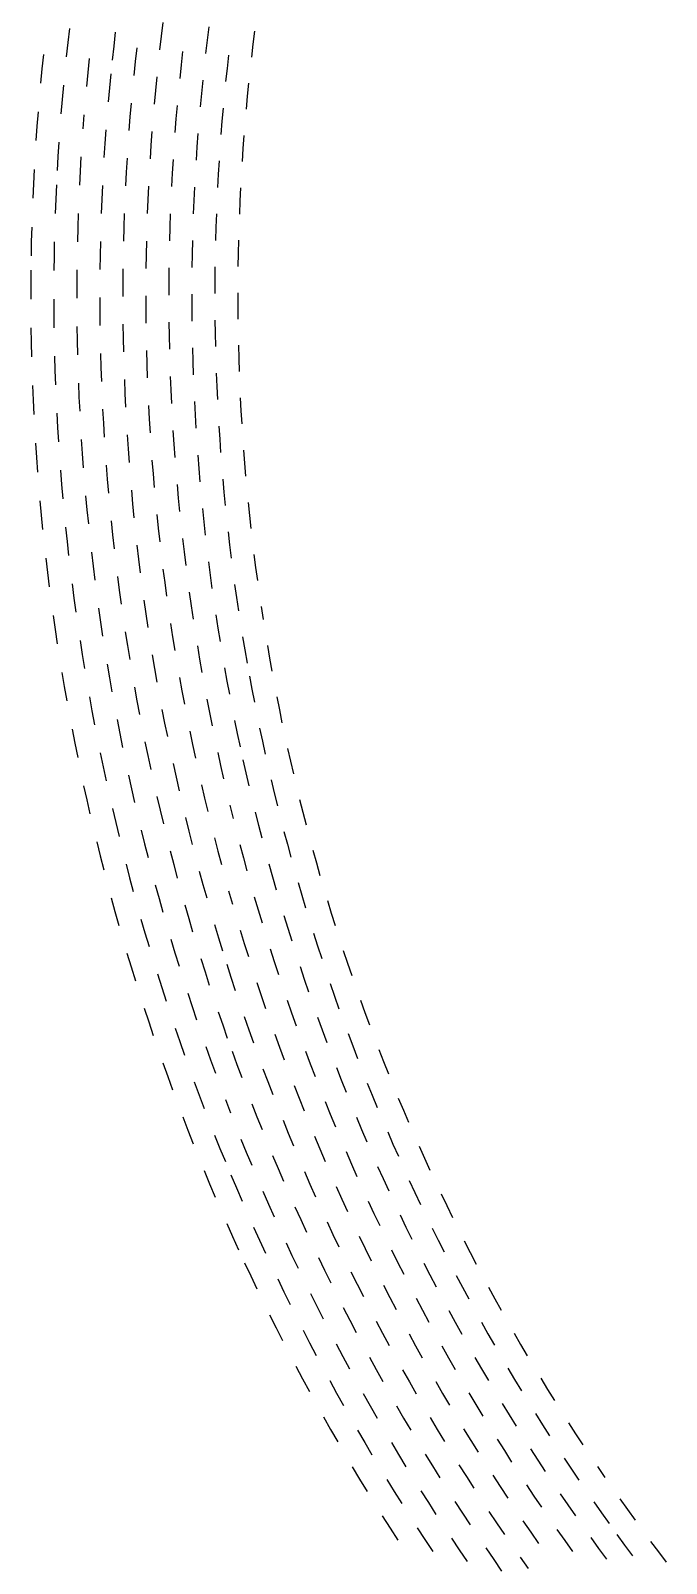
# Model space of a CAD drawing. Header units: metres. Extents: x -298 to 300, y -298 to 299.
# Drawn here: x -298.5 to -215.9, y -164.4 to 34.9 of the extents above; entities that cross this region are included whole.
import ezdxf

# ---------------------------------------------------------------- set-up
doc = ezdxf.new("R2010")
doc.units = ezdxf.units.M

msp = doc.modelspace()

# ---------------------------------------------------------------- linework, layer by layer
for p, q in [((-281.3107, 35.979084, -692.8203), (-281.52817, 34.21053, -692.8203)), ((-293.4574, 35.208668, -692.8203), (-293.66977, 33.36385, -692.8203)), ((-287.49234, 34.713978, -692.8203), (-287.70172, 32.906635, -692.8203)), ((-281.52817, 34.21053, -692.8203), (-281.7345, 32.440662, -692.8203)), ((-275.3508, 35.429157, -692.8203), (-275.5649, 33.69808, -692.8203)), ((-269.39188, 34.870228, -692.8203), (-269.6026, 33.176594, -692.8203)), ((-293.66977, 33.36385, -692.8203), (-293.87057, 31.517752, -692.8203)), ((-287.70172, 32.906635, -692.8203), (-287.89975, 31.098043, -692.8203)), ((-284.718, 32.674793, -692.8203), (-284.91464, 30.88494, -692.8203)), ((-278.75122, 32.204304, -692.8203), (-278.945, 30.451956, -692.8203)), ((-275.5649, 33.69808, -692.8203), (-275.76813, 31.965689, -692.8203)), ((-269.6026, 33.176594, -692.8203), (-269.80267, 31.48168, -692.8203)), ((-297.03543, 29.96987, -692.8203), (-297.21484, 28.10256, -692.8203)), ((-296.8443, 31.835989, -692.8203), (-297.03543, 29.96987, -692.8203)), ((-290.88504, 31.309164, -692.8203), (-291.07297, 29.480612, -692.8203)), ((-284.91464, 30.88494, -692.8203), (-285.1, 29.093924, -692.8203)), ((-278.945, 30.451956, -692.8203), (-279.12778, 28.698446, -692.8203)), ((-272.9762, 30.00994, -692.8203), (-273.1563, 28.293936, -692.8203)), ((-272.7853, 31.724813, -692.8203), (-272.9762, 30.00994, -692.8203)), ((-291.07297, 29.480612, -692.8203), (-291.2494, 27.65096, -692.8203)), ((-288.0864, 29.28826, -692.8203), (-288.2617, 27.477346, -692.8203)), ((-282.1138, 28.897299, -692.8203), (-282.28674, 27.123922, -692.8203)), ((-276.14197, 28.497335, -692.8203), (-276.31253, 26.761465, -692.8203)), ((-270.1709, 28.088308, -692.8203), (-270.339, 26.389975, -692.8203)), ((-294.40326, 25.972525, -692.8203), (-294.5576, 24.12203, -692.8203)), ((-294.2373, 27.822012, -692.8203), (-294.40326, 25.972525, -692.8203)), ((-288.2617, 27.477346, -692.8203), (-288.4256, 25.665396, -692.8203)), ((-282.28674, 27.123922, -692.8203), (-282.44855, 25.349539, -692.8203)), ((-276.31253, 26.761465, -692.8203), (-276.47217, 25.024618, -692.8203)), ((-270.339, 26.389975, -692.8203), (-270.4964, 24.690634, -692.8203)), ((-297.53842, 24.364859, -692.8203), (-297.6826, 22.494589, -692.8203)), ((-291.56775, 23.988516, -692.8203), (-291.7097, 22.155905, -692.8203)), ((-285.43698, 25.508596, -692.8203), (-285.5886, 23.714437, -692.8203)), ((-279.46027, 25.188192, -692.8203), (-279.60995, 23.4316, -692.8203)), ((-273.4842, 24.858755, -692.8203), (-273.63193, 23.1397, -692.8203)), ((-297.6826, 22.494589, -692.8203), (-297.815, 20.623465, -692.8203)), ((-288.7192, 22.038656, -692.8203), (-288.84894, 20.22399, -692.8203)), ((-285.5886, 23.714437, -692.8203), (-285.7289, 21.919394, -692.8203)), ((-279.60995, 23.4316, -692.8203), (-279.74863, 21.674124, -692.8203)), ((-273.63193, 23.1397, -692.8203), (-273.76886, 21.41979, -692.8203)), ((-294.83133, 20.418386, -692.8203), (-294.95074, 18.56539, -692.8203)), ((-288.84894, 20.22399, -692.8203), (-288.96725, 18.40856, -692.8203)), ((-282.867, 20.020803, -692.8203), (-282.98416, 18.242971, -692.8203)), ((-282.73868, 21.797903, -692.8203), (-282.867, 20.020803, -692.8203)), ((-276.75867, 21.548086, -692.8203), (-276.88556, 19.808584, -692.8203)), ((-270.77924, 21.289236, -692.8203), (-270.90457, 19.587301, -692.8203)), ((-294.95074, 18.56539, -692.8203), (-295.0585, 16.71169, -692.8203)), ((-291.95895, 18.488241, -692.8203), (-292.06628, 16.653341, -692.8203)), ((-285.97568, 18.326895, -692.8203), (-286.08212, 16.529593, -692.8203)), ((-279.99277, 18.15679, -692.8203), (-280.09827, 16.397055, -692.8203)), ((-276.88556, 19.808584, -692.8203), (-277.0015, 18.06832, -692.8203)), ((-274.0103, 17.97759, -692.8203), (-274.1148, 16.255453, -692.8203)), ((-270.90457, 19.587301, -692.8203), (-271.01926, 17.884604, -692.8203)), ((-298.04456, 16.878958, -692.8203), (-298.1417, 15.005728, -692.8203)), ((-292.06628, 16.653341, -692.8203), (-292.1621, 14.817801, -692.8203)), ((-286.08212, 16.529593, -692.8203), (-286.17728, 14.731649, -692.8203)), ((-280.09827, 16.397055, -692.8203), (-280.19272, 14.636709, -692.8203)), ((-274.1148, 16.255453, -692.8203), (-274.20847, 14.532736, -692.8203)), ((-298.1417, 15.005728, -692.8203), (-298.22702, 13.131948, -692.8203)), ((-295.15466, 14.857351, -692.8203), (-295.2391, 13.002462, -692.8203)), ((-289.16965, 14.775717, -692.8203), (-289.25372, 12.958456, -692.8203)), ((-283.18497, 14.685324, -692.8203), (-283.2686, 12.905661, -692.8203)), ((-277.20056, 14.585867, -692.8203), (-277.28366, 12.843771, -692.8203)), ((-271.2165, 14.477316, -692.8203), (-271.299, 12.772848, -692.8203)), ((-295.2391, 13.002462, -692.8203), (-295.31192, 11.147116, -692.8203)), ((-289.25372, 12.958456, -692.8203), (-289.3264, 11.140707, -692.8203)), ((-283.2686, 12.905661, -692.8203), (-283.34103, 11.125509, -692.8203)), ((-277.28366, 12.843771, -692.8203), (-277.35587, 11.101248, -692.8203)), ((-271.299, 12.772848, -692.8203), (-271.37088, 11.067923, -692.8203)), ((-292.31912, 11.145193, -692.8203), (-292.38034, 9.308248, -692.8203)), ((-286.33368, 11.134237, -692.8203), (-286.39493, 9.33489, -692.8203)), ((-280.3484, 11.114492, -692.8203), (-280.40964, 9.352774, -692.8203)), ((-274.36334, 11.085714, -692.8203), (-274.42453, 9.361563, -692.8203)), ((-298.3624, 9.383017, -692.8203), (-298.4124, 7.507986, -692.8203)), ((-292.38034, 9.308248, -692.8203), (-292.43, 7.470968, -692.8203)), ((-286.39493, 9.33489, -692.8203), (-286.4449, 7.535208, -692.8203)), ((-280.40964, 9.352774, -692.8203), (-280.45984, 7.590689, -692.8203)), ((-274.42453, 9.361563, -692.8203), (-274.47485, 7.637075, -692.8203)), ((-298.4124, 7.507986, -692.8203), (-298.45065, 5.632742, -692.8203)), ((-295.42258, 7.435293, -692.8203), (-295.46042, 5.57897, -692.8203)), ((-289.43744, 7.50408, -692.8203), (-289.4758, 5.685354, -692.8203)), ((-283.45233, 7.564077, -692.8203), (-283.4912, 5.782949, -692.8203)), ((-277.46735, 7.615011, -692.8203), (-277.50665, 5.871481, -692.8203)), ((-271.48242, 7.656881, -692.8203), (-271.52213, 5.950949, -692.8203)), ((-295.46042, 5.57897, -692.8203), (-295.48657, 3.722433, -692.8203)), ((-289.4758, 5.685354, -692.8203), (-289.50278, 3.866415, -692.8203)), ((-283.4912, 5.782949, -692.8203), (-283.51892, 4.001608, -692.8203)), ((-280.52695, 4.065817, -692.8203), (-280.5439, 2.303152, -692.8203)), ((-277.50665, 5.871481, -692.8203), (-277.535, 4.127737, -692.8203)), ((-274.54306, 4.187399, -692.8203), (-274.56088, 2.462362, -692.8203)), ((-271.52213, 5.950949, -692.8203), (-271.5511, 4.244802, -692.8203)), ((-298.47708, 3.757284, -692.8203), (-298.49176, 1.881735, -692.8203)), ((-292.49466, 3.795706, -692.8203), (-292.50967, 1.957876, -692.8203)), ((-286.52686, 2.134908, -692.8203), (-286.53156, 0.334615, -692.8203)), ((-286.51083, 3.93514, -692.8203), (-286.52686, 2.134908, -692.8203)), ((-280.5439, 2.303152, -692.8203), (-280.5498, 0.540457, -692.8203)), ((-274.56088, 2.462362, -692.8203), (-274.56787, 0.737234, -692.8203)), ((-298.49176, 1.881735, -692.8203), (-298.49463, 0.006124, -692.8203)), ((-295.5039, 0.009146, -692.8203), (-295.4951, -1.847483, -692.8203)), ((-292.50967, 1.957876, -692.8203), (-292.51315, 0.119985, -692.8203)), ((-289.52237, 0.228292, -692.8203), (-289.51505, -1.590739, -692.8203)), ((-283.54068, 0.43868, -692.8203), (-283.5348, -1.342814, -692.8203)), ((-277.55887, 0.639974, -692.8203), (-277.55435, -1.103922, -692.8203)), ((-271.57687, 0.832205, -692.8203), (-271.5737, -0.874094, -692.8203)), ((-295.4951, -1.847483, -692.8203), (-295.47458, -3.703989, -692.8203)), ((-289.51505, -1.590739, -692.8203), (-289.49628, -3.409708, -692.8203)), ((-283.5348, -1.342814, -692.8203), (-283.5177, -3.124186, -692.8203)), ((-277.55435, -1.103922, -692.8203), (-277.53888, -2.847727, -692.8203)), ((-271.5737, -0.874094, -692.8203), (-271.55978, -2.580363, -692.8203)), ((-298.46503, -3.744883, -692.8203), (-298.43256, -5.620127, -692.8203)), ((-292.48547, -3.555582, -692.8203), (-292.4543, -5.393137, -692.8203)), ((-286.50705, -3.265818, -692.8203), (-286.47778, -5.065805, -692.8203)), ((-280.52832, -2.984843, -692.8203), (-280.50098, -4.747263, -692.8203)), ((-274.54938, -2.7129, -692.8203), (-274.52386, -4.437815, -692.8203)), ((-298.43256, -5.620127, -692.8203), (-298.3883, -7.495127, -692.8203)), ((-292.4543, -5.393137, -692.8203), (-292.4116, -7.230448, -692.8203)), ((-286.47778, -5.065805, -692.8203), (-286.43726, -6.86558, -692.8203)), ((-280.50098, -4.747263, -692.8203), (-280.46255, -6.5095, -692.8203)), ((-274.52386, -4.437815, -692.8203), (-274.4875, -6.162485, -692.8203)), ((-295.39862, -7.416391, -692.8203), (-295.34314, -9.272135, -692.8203)), ((-289.42447, -7.047007, -692.8203), (-289.37143, -8.865244, -692.8203)), ((-283.44995, -6.686411, -692.8203), (-283.39932, -8.467112, -692.8203)), ((-277.47507, -6.334848, -692.8203), (-277.42676, -8.078012, -692.8203)), ((-271.49982, -5.99238, -692.8203), (-271.45377, -7.698008, -692.8203)), ((-271.45377, -7.698008, -692.8203), (-271.39697, -9.403299, -692.8203)), ((-295.34314, -9.272135, -692.8203), (-295.276, -11.127481, -692.8203)), ((-289.37143, -8.865244, -692.8203), (-289.30698, -10.683054, -692.8203)), ((-283.39932, -8.467112, -692.8203), (-283.33746, -10.247416, -692.8203)), ((-277.42676, -8.078012, -692.8203), (-277.36746, -9.82081, -692.8203)), ((-274.3823, -9.61091, -692.8203), (-274.31345, -11.334543, -692.8203)), ((-298.26447, -11.244059, -692.8203), (-298.18484, -13.117838, -692.8203)), ((-292.29156, -10.904001, -692.8203), (-292.21423, -12.740122, -692.8203)), ((-286.32227, -10.464121, -692.8203), (-286.24783, -12.262735, -692.8203)), ((-280.35254, -10.032999, -692.8203), (-280.2809, -11.794107, -692.8203)), ((-280.2809, -11.794107, -692.8203), (-280.19824, -13.554728, -692.8203)), ((-274.31345, -11.334543, -692.8203), (-274.23376, -13.057688, -692.8203)), ((-298.18484, -13.117838, -692.8203), (-298.0935, -14.991068, -692.8203)), ((-292.21423, -12.740122, -692.8203), (-292.12537, -14.575693, -692.8203)), ((-286.24783, -12.262735, -692.8203), (-286.16208, -14.060831, -692.8203)), ((-283.18024, -13.80665, -692.8203), (-283.08487, -15.585428, -692.8203)), ((-277.21606, -13.305094, -692.8203), (-277.12396, -15.046396, -692.8203)), ((-271.2513, -12.812571, -692.8203), (-271.16238, -14.516428, -692.8203)), ((-295.10678, -14.836649, -692.8203), (-295.00467, -16.690348, -692.8203)), ((-289.1438, -14.31727, -692.8203), (-289.0451, -16.133493, -692.8203)), ((-283.08487, -15.585428, -692.8203), (-282.9783, -17.363565, -692.8203)), ((-277.12396, -15.046396, -692.8203), (-277.0209, -16.787088, -692.8203)), ((-271.16238, -14.516428, -692.8203), (-271.0628, -16.219675, -692.8203)), ((-295.00467, -16.690348, -692.8203), (-294.89096, -18.543314, -692.8203)), ((-289.0451, -16.133493, -692.8203), (-288.93497, -17.949076, -692.8203)), ((-285.95673, -17.655191, -692.8203), (-285.83713, -19.451303, -692.8203)), ((-279.9997, -17.074198, -692.8203), (-279.88385, -18.832895, -692.8203)), ((-274.04193, -16.502268, -692.8203), (-273.9298, -18.22352, -692.8203)), ((-297.8755, -18.735544, -692.8203), (-297.74884, -20.606638, -692.8203)), ((-291.91306, -18.244944, -692.8203), (-291.78964, -20.07844, -692.8203)), ((-285.83713, -19.451303, -692.8203), (-285.7062, -21.246592, -692.8203)), ((-279.88385, -18.832895, -692.8203), (-279.75696, -20.59083, -692.8203)), ((-273.9298, -18.22352, -692.8203), (-273.80685, -19.94404, -692.8203)), ((-270.8315, -19.624063, -692.8203), (-270.69983, -21.325083, -692.8203)), ((-297.74884, -20.606638, -692.8203), (-297.61044, -22.476908, -692.8203)), ((-291.78964, -20.07844, -692.8203), (-291.65466, -21.911142, -692.8203)), ((-288.68054, -21.57789, -692.8203), (-288.53622, -23.391, -692.8203)), ((-282.7317, -20.917582, -692.8203), (-282.59164, -22.693338, -692.8203)), ((-276.782, -20.266306, -692.8203), (-276.64618, -22.004679, -692.8203)), ((-270.69983, -21.325083, -692.8203), (-270.55746, -23.025217, -692.8203)), ((-294.62857, -22.246927, -692.8203), (-294.47995, -24.097391, -692.8203)), ((-288.53622, -23.391, -692.8203), (-288.38052, -25.203135, -692.8203)), ((-282.59164, -22.693338, -692.8203), (-282.44046, -24.46815, -692.8203)), ((-276.64618, -22.004679, -692.8203), (-276.49942, -23.742167, -692.8203)), ((-273.52853, -23.382547, -692.8203), (-273.3732, -25.100412, -692.8203)), ((-294.47995, -24.097391, -692.8203), (-294.31967, -25.946848, -692.8203)), ((-291.35025, -25.57374, -692.8203), (-291.1808, -27.403482, -692.8203)), ((-285.4106, -24.834513, -692.8203), (-285.2459, -26.626963, -692.8203)), ((-279.47006, -24.104013, -692.8203), (-279.31006, -25.85917, -692.8203)), ((-279.31006, -25.85917, -692.8203), (-279.13904, -27.61329, -692.8203)), ((-273.3732, -25.100412, -692.8203), (-273.20706, -26.81721, -692.8203)), ((-297.29843, -26.214579, -692.8203), (-297.1248, -28.081827, -692.8203)), ((-291.1808, -27.403482, -692.8203), (-290.99982, -29.232126, -692.8203)), ((-285.2459, -26.626963, -692.8203), (-285.06995, -28.418344, -692.8203)), ((-276.1732, -27.21412, -692.8203), (-275.9937, -28.948465, -692.8203)), ((-270.2407, -26.422556, -692.8203), (-270.0663, -28.119638, -692.8203)), ((-297.1248, -28.081827, -692.8203), (-296.93945, -29.947947, -692.8203)), ((-293.96432, -29.642557, -692.8203), (-293.76926, -31.488626, -692.8203)), ((-288.035, -28.824259, -692.8203), (-287.84518, -30.633097, -692.8203)), ((-282.10464, -28.014688, -692.8203), (-281.92, -29.786264, -692.8203)), ((-281.92, -29.786264, -692.8203), (-281.72427, -31.55665, -692.8203)), ((-275.9937, -28.948465, -692.8203), (-275.80338, -30.68162, -692.8203)), ((-270.0663, -28.119638, -692.8203), (-269.8813, -29.815592, -692.8203)), ((-293.76926, -31.488626, -692.8203), (-293.5626, -33.333416, -692.8203)), ((-287.84518, -30.633097, -692.8203), (-287.644, -32.440685, -692.8203)), ((-278.76395, -31.118021, -692.8203), (-278.5599, -32.86854, -692.8203)), ((-272.84247, -30.247477, -692.8203), (-272.644, -31.960825, -692.8203)), ((-296.5336, -33.676434, -692.8203), (-296.3131, -35.538677, -692.8203)), ((-290.60345, -32.885784, -692.8203), (-290.3881, -34.710644, -692.8203)), ((-284.6843, -31.997538, -692.8203), (-284.4746, -33.78523, -692.8203)), ((-284.4746, -33.78523, -692.8203), (-284.2537, -35.571545, -692.8203)), ((-278.5599, -32.86854, -692.8203), (-278.34488, -34.617687, -692.8203)), ((-272.644, -31.960825, -692.8203), (-272.43478, -33.672832, -692.8203)), ((-269.47928, -33.203777, -692.8203), (-269.26233, -34.895855, -692.8203)), ((-296.3131, -35.538677, -692.8203), (-296.08093, -37.399487, -692.8203)), ((-290.3881, -34.710644, -692.8203), (-290.16125, -36.53407, -692.8203)), ((-281.29944, -35.093487, -692.8203), (-281.0704, -36.859814, -692.8203)), ((-275.39, -34.144146, -692.8203), (-275.16702, -35.873363, -692.8203)), ((-269.26233, -34.895855, -692.8203), (-269.03473, -36.58656, -692.8203)), ((-293.11453, -37.01884, -692.8203), (-292.8731, -38.859356, -692.8203)), ((-287.2076, -36.05183, -692.8203), (-286.9724, -37.855236, -692.8203)), ((-286.9724, -37.855236, -692.8203), (-286.7259, -39.657116, -692.8203)), ((-281.0704, -36.859814, -692.8203), (-280.83023, -38.624645, -692.8203)), ((-275.16702, -35.873363, -692.8203), (-274.93317, -37.601116, -692.8203)), ((-271.98413, -37.092724, -692.8203), (-271.7427, -38.800426, -692.8203)), ((-292.8731, -38.859356, -692.8203), (-292.62018, -40.698284, -692.8203)), ((-283.77823, -39.139782, -692.8203), (-283.5237, -40.92155, -692.8203)), ((-277.88187, -38.111767, -692.8203), (-277.63394, -39.856518, -692.8203)), ((-277.63394, -39.856518, -692.8203), (-277.375, -41.59965, -692.8203)), ((-271.7427, -38.800426, -692.8203), (-271.4905, -40.506603, -692.8203)), ((-295.5815, -41.116436, -692.8203), (-295.31433, -42.972485, -692.8203)), ((-289.67325, -40.176464, -692.8203), (-289.41208, -41.99525, -692.8203)), ((-283.5237, -40.92155, -692.8203), (-283.258, -42.70167, -692.8203)), ((-274.43295, -41.052013, -692.8203), (-274.1666, -42.774975, -692.8203)), ((-268.54773, -39.96339, -692.8203), (-268.28833, -41.649426, -692.8203)), ((-295.31433, -42.972485, -692.8203), (-295.03546, -44.826763, -692.8203)), ((-289.41208, -41.99525, -692.8203), (-289.1395, -43.81233, -692.8203)), ((-286.1989, -43.256023, -692.8203), (-285.9185, -45.052868, -692.8203)), ((-280.31668, -42.149548, -692.8203), (-280.04333, -43.909466, -692.8203)), ((-274.1666, -42.774975, -692.8203), (-273.88943, -44.496258, -692.8203)), ((-292.07965, -44.371166, -692.8203), (-291.79208, -46.204937, -692.8203)), ((-285.9185, -45.052868, -692.8203), (-285.62677, -46.847942, -692.8203)), ((-280.04333, -43.909466, -692.8203), (-279.7589, -45.667645, -692.8203)), ((-276.82437, -45.080822, -692.8203), (-276.53265, -46.818737, -692.8203)), ((-270.95407, -43.91392, -692.8203), (-270.66983, -45.61494, -692.8203)), ((-270.66983, -45.61494, -692.8203), (-270.37488, -47.31416, -692.8203)), ((-267.7378, -45.0164, -692.8203), (-267.44666, -46.697186, -692.8203)), ((-291.79208, -46.204937, -692.8203), (-291.493, -48.036877, -692.8203)), ((-288.56012, -47.441143, -692.8203), (-288.25336, -49.252728, -692.8203)), ((-282.69302, -46.256664, -692.8203), (-282.39383, -48.031414, -692.8203)), ((-276.53265, -46.818737, -692.8203), (-276.23004, -48.55473, -692.8203)), ((-267.44666, -46.697186, -692.8203), (-267.145, -48.37611, -692.8203)), ((-294.44284, -48.529858, -692.8203), (-294.1291, -50.37852, -692.8203)), ((-288.25336, -49.252728, -692.8203), (-287.9352, -51.06233, -692.8203)), ((-282.39383, -48.031414, -692.8203), (-282.08347, -49.80421, -692.8203)), ((-279.15698, -49.178356, -692.8203), (-278.83948, -50.930798, -692.8203)), ((-273.30267, -47.93333, -692.8203), (-272.99313, -49.649, -692.8203)), ((-272.99313, -49.649, -692.8203), (-272.6728, -51.362682, -692.8203)), ((-270.0693, -49.011456, -692.8203), (-269.75302, -50.706768, -692.8203)), ((-294.1291, -50.37852, -692.8203), (-293.80374, -52.22517, -692.8203)), ((-290.8604, -51.694836, -692.8203), (-290.52686, -53.520763, -692.8203)), ((-285.00955, -50.432293, -692.8203), (-284.68405, -52.221478, -692.8203)), ((-278.83948, -50.930798, -692.8203), (-278.511, -52.681164, -692.8203)), ((-269.75302, -50.706768, -692.8203), (-269.42612, -52.400066, -692.8203)), ((-266.51004, -51.72804, -692.8203), (-266.1768, -53.40089, -692.8203)), ((-290.52686, -53.520763, -692.8203), (-290.1819, -55.344524, -692.8203)), ((-284.68405, -52.221478, -692.8203), (-284.34735, -54.008556, -692.8203)), ((-281.4294, -53.34376, -692.8203), (-281.0857, -55.110332, -692.8203)), ((-275.59213, -52.020824, -692.8203), (-275.25687, -53.750774, -692.8203)), ((-275.25687, -53.750774, -692.8203), (-274.91074, -55.478558, -692.8203)), ((-266.1768, -53.40089, -692.8203), (-265.83304, -55.071636, -692.8203)), ((-287.26486, -54.675274, -692.8203), (-286.9127, -56.478497, -692.8203)), ((-281.0857, -55.110332, -692.8203), (-280.73093, -56.874706, -692.8203)), ((-271.9999, -54.783794, -692.8203), (-271.64734, -56.49107, -692.8203)), ((-268.74045, -55.780254, -692.8203), (-268.3817, -57.467022, -692.8203)), ((-293.11826, -55.91203, -692.8203), (-292.75818, -57.752148, -692.8203)), ((-292.75818, -57.752148, -692.8203), (-292.38654, -59.589947, -692.8203)), ((-286.9127, -56.478497, -692.8203), (-286.5492, -58.27946, -692.8203)), ((-283.64026, -57.576122, -692.8203), (-283.26996, -59.356487, -692.8203)), ((-277.82108, -56.175518, -692.8203), (-277.45966, -57.919353, -692.8203)), ((-271.64734, -56.49107, -692.8203), (-271.2841, -58.196087, -692.8203)), ((-268.3817, -57.467022, -692.8203), (-268.01236, -59.15147, -692.8203)), ((-289.45758, -58.985302, -692.8203), (-289.07828, -60.802166, -692.8203)), ((-283.26996, -59.356487, -692.8203), (-282.88843, -61.13447, -692.8203)), ((-277.45966, -57.919353, -692.8203), (-277.08728, -59.66087, -692.8203)), ((-274.18594, -58.92738, -692.8203), (-273.80734, -60.648266, -692.8203)), ((-265.1141, -58.406384, -692.8203), (-264.73895, -60.070293, -692.8203)), ((-289.07828, -60.802166, -692.8203), (-288.68756, -62.61662, -692.8203)), ((-279.98813, -60.396557, -692.8203), (-279.60016, -62.15388, -692.8203)), ((-273.80734, -60.648266, -692.8203), (-273.4179, -62.36674, -692.8203)), ((-270.91013, -59.898785, -692.8203), (-270.52545, -61.59904, -692.8203)), ((-270.52545, -61.59904, -692.8203), (-270.13013, -63.296856, -692.8203)), ((-264.73895, -60.070293, -692.8203), (-264.35333, -61.731762, -692.8203)), ((-291.60864, -63.258312, -692.8203), (-291.20245, -65.08869, -692.8203)), ((-285.7883, -61.87428, -692.8203), (-285.39093, -63.66804, -692.8203)), ((-285.39093, -63.66804, -692.8203), (-284.98233, -65.459206, -692.8203)), ((-279.60016, -62.15388, -692.8203), (-279.20117, -63.908703, -692.8203)), ((-276.3098, -63.13661, -692.8203), (-275.90472, -64.870735, -692.8203)), ((-267.242, -62.513226, -692.8203), (-266.841, -64.19038, -692.8203)), ((-291.20245, -65.08869, -692.8203), (-290.78476, -66.91651, -692.8203)), ((-282.09198, -64.68299, -692.8203), (-281.67706, -66.45341, -692.8203)), ((-275.90472, -64.870735, -692.8203), (-275.4887, -66.60227, -692.8203)), ((-266.841, -64.19038, -692.8203), (-266.42947, -65.86494, -692.8203)), ((-263.55084, -65.04725, -692.8203), (-263.134, -66.70112, -692.8203)), ((-287.87204, -66.23789, -692.8203), (-287.44724, -68.04459, -692.8203)), ((-281.67706, -66.45341, -692.8203), (-281.251, -68.22117, -692.8203)), ((-278.37015, -67.41062, -692.8203), (-277.93817, -69.15757, -692.8203)), ((-272.60672, -65.79609, -692.8203), (-272.185, -67.506874, -692.8203)), ((-269.30753, -66.68482, -692.8203), (-268.88028, -68.374825, -692.8203)), ((-263.134, -66.70112, -692.8203), (-262.7068, -68.35233, -692.8203)), ((-287.44724, -68.04459, -692.8203), (-287.01108, -69.84855, -692.8203)), ((-284.13135, -69.03364, -692.8203), (-283.68906, -70.81675, -692.8203)), ((-277.93817, -69.15757, -692.8203), (-277.4952, -70.90174, -692.8203)), ((-268.88028, -68.374825, -692.8203), (-268.44244, -70.06208, -692.8203)), ((-265.57492, -69.20612, -692.8203), (-265.13193, -70.8726, -692.8203)), ((-289.91498, -70.564, -692.8203), (-289.46292, -72.38355, -692.8203)), ((-283.68906, -70.81675, -692.8203), (-283.2356, -72.59699, -692.8203)), ((-274.62418, -70.05726, -692.8203), (-274.17563, -71.780556, -692.8203)), ((-271.30936, -70.920235, -692.8203), (-270.85547, -72.62269, -692.8203)), ((-265.13193, -70.8726, -692.8203), (-264.67847, -72.53623, -692.8203)), ((-261.8213, -71.64646, -692.8203), (-261.36304, -73.28928, -692.8203)), ((-289.46292, -72.38355, -692.8203), (-288.99942, -74.2002, -692.8203)), ((-286.10483, -73.44807, -692.8203), (-285.63477, -75.24345, -692.8203)), ((-280.36566, -71.74842, -692.8203), (-279.9064, -73.50779, -692.8203)), ((-279.9064, -73.50779, -692.8203), (-279.4361, -75.2642, -692.8203)), ((-274.17563, -71.780556, -692.8203), (-273.7163, -73.501015, -692.8203)), ((-270.85547, -72.62269, -692.8203), (-270.3909, -74.32227, -692.8203)), ((-267.535, -73.42817, -692.8203), (-267.06546, -75.10682, -692.8203)), ((-261.36304, -73.28928, -692.8203), (-260.89447, -74.929146, -692.8203)), ((-285.63477, -75.24345, -692.8203), (-285.15344, -77.035835, -692.8203)), ((-276.5765, -74.38154, -692.8203), (-276.1008, -76.11698, -692.8203)), ((-267.06546, -75.10682, -692.8203), (-266.58536, -76.78248, -692.8203)), ((-282.2951, -76.14878, -692.8203), (-281.80817, -77.92014, -692.8203)), ((-276.1008, -76.11698, -692.8203), (-275.61417, -77.8494, -692.8203)), ((-272.76526, -76.93305, -692.8203), (-272.2736, -78.64448, -692.8203)), ((-269.4298, -77.71241, -692.8203), (-268.9333, -79.40284, -692.8203)), ((-263.74026, -75.854744, -692.8203), (-263.25552, -77.50947, -692.8203)), ((-263.25552, -77.50947, -692.8203), (-262.76044, -79.16111, -692.8203)), ((-288.0383, -77.82456, -692.8203), (-287.54068, -79.63209, -692.8203)), ((-287.54068, -79.63209, -692.8203), (-287.0317, -81.43647, -692.8203)), ((-281.80817, -77.92014, -692.8203), (-281.31012, -79.68839, -692.8203)), ((-278.46243, -78.76795, -692.8203), (-277.95914, -80.515144, -692.8203)), ((-268.9333, -79.40284, -692.8203), (-268.4262, -81.090096, -692.8203)), ((-259.92654, -78.19984, -692.8203), (-259.42715, -79.83054, -692.8203)), ((-284.15707, -80.611275, -692.8203), (-283.64206, -82.39417, -692.8203)), ((-277.95914, -80.515144, -692.8203), (-277.44485, -82.2591, -692.8203)), ((-274.60834, -81.30488, -692.8203), (-274.0892, -83.02775, -692.8203)), ((-265.5937, -80.12452, -692.8203), (-265.0821, -81.79078, -692.8203)), ((-259.42715, -79.83054, -692.8203), (-258.91757, -81.458046, -692.8203)), ((-283.64206, -82.39417, -692.8203), (-283.11588, -84.173836, -692.8203)), ((-280.28073, -83.21525, -692.8203), (-279.7494, -84.97401, -692.8203)), ((-274.0892, -83.02775, -692.8203), (-273.55923, -84.74732, -692.8203)), ((-271.25806, -82.05787, -692.8203), (-270.73422, -83.75965, -692.8203)), ((-265.0821, -81.79078, -692.8203), (-264.5601, -83.453804, -692.8203)), ((-261.7392, -82.45484, -692.8203), (-261.21307, -84.09681, -692.8203)), ((-285.97986, -85.03535, -692.8203), (-285.43698, -86.82975, -692.8203)), ((-279.7494, -84.97401, -692.8203), (-279.20706, -86.7291, -692.8203)), ((-270.73422, -83.75965, -692.8203), (-270.1997, -85.45814, -692.8203)), ((-267.38025, -84.4549, -692.8203), (-266.84146, -86.13224, -692.8203)), ((-261.21307, -84.09681, -692.8203), (-260.67664, -85.73542, -692.8203)), ((-257.86777, -84.703255, -692.8203), (-257.32764, -86.32081, -692.8203)), ((-285.43698, -86.82975, -692.8203), (-284.88284, -88.620674, -692.8203)), ((-276.38348, -85.73713, -692.8203), (-275.83646, -87.47108, -692.8203)), ((-275.83646, -87.47108, -692.8203), (-275.27856, -89.201485, -692.8203)), ((-273.01846, -86.46351, -692.8203), (-272.46692, -88.17628, -692.8203)), ((-266.84146, -86.13224, -692.8203), (-266.29214, -87.80619, -692.8203)), ((-263.48477, -86.76972, -692.8203), (-262.93152, -88.422554, -692.8203)), ((-257.32764, -86.32081, -692.8203), (-256.7773, -87.934944, -692.8203)), ((-282.03003, -87.72297, -692.8203), (-281.4704, -89.49232, -692.8203)), ((-281.4704, -89.49232, -692.8203), (-280.8997, -91.258095, -692.8203)), ((-272.46692, -88.17628, -692.8203), (-271.90463, -89.885506, -692.8203)), ((-269.0988, -88.844765, -692.8203), (-268.53238, -90.532814, -692.8203)), ((-262.93152, -88.422554, -692.8203), (-262.3679, -90.071815, -692.8203)), ((-259.573, -89.00233, -692.8203), (-259.0058, -90.63047, -692.8203)), ((-278.08945, -90.22886, -692.8203), (-277.51416, -91.973366, -692.8203)), ((-268.53238, -90.532814, -692.8203), (-267.95538, -92.21723, -692.8203)), ((-265.16205, -91.14347, -692.8203), (-264.5813, -92.80668, -692.8203)), ((-259.0058, -90.63047, -692.8203), (-258.4284, -92.25501, -692.8203)), ((-255.64638, -91.152596, -692.8203), (-255.06575, -92.75599, -692.8203)), ((-283.7409, -92.19187, -692.8203), (-283.15314, -93.97199, -692.8203)), ((-277.51416, -91.973366, -692.8203), (-276.92795, -93.71421, -692.8203)), ((-274.1302, -92.65162, -692.8203), (-273.5398, -94.37116, -692.8203)), ((-270.748, -93.29313, -692.8203), (-270.1536, -94.9914, -692.8203)), ((-264.5813, -92.80668, -692.8203), (-263.9901, -94.466225, -692.8203)), ((-261.20966, -93.359566, -692.8203), (-260.61505, -94.99787, -692.8203)), ((-255.06575, -92.75599, -692.8203), (-254.47511, -94.35572, -692.8203)), ((-283.15314, -93.97199, -692.8203), (-282.55423, -95.74836, -692.8203)), ((-279.725, -94.778694, -692.8203), (-279.12115, -96.53333, -692.8203)), ((-273.5398, -94.37116, -692.8203), (-272.93857, -96.08695, -692.8203)), ((-270.1536, -94.9914, -692.8203), (-269.54858, -96.68592, -692.8203)), ((-266.76974, -95.57499, -692.8203), (-266.16113, -97.24821, -692.8203)), ((-260.61505, -94.99787, -692.8203), (-260.0102, -96.63239, -692.8203)), ((-257.24307, -95.49299, -692.8203), (-256.63516, -97.10633, -692.8203)), ((-279.12115, -96.53333, -692.8203), (-278.50626, -98.28416, -692.8203)), ((-275.72275, -97.18464, -692.8203), (-275.10385, -98.91407, -692.8203)), ((-266.16113, -97.24821, -692.8203), (-265.54202, -98.91752, -692.8203)), ((-256.63516, -97.10633, -692.8203), (-256.01715, -98.71577, -692.8203)), ((-253.26369, -97.54377, -692.8203), (-252.64302, -99.13203, -692.8203)), ((-281.32294, -99.28956, -692.8203), (-280.69064, -101.05427, -692.8203)), ((-275.10385, -98.91407, -692.8203), (-274.47412, -100.639565, -692.8203)), ((-272.32663, -97.79893, -692.8203), (-271.70392, -99.506996, -692.8203)), ((-271.70392, -99.506996, -692.8203), (-271.07053, -101.2111, -692.8203)), ((-262.77652, -97.7739, -692.8203), (-262.1542, -99.42194, -692.8203)), ((-262.1542, -99.42194, -692.8203), (-261.5215, -101.06602, -692.8203)), ((-252.64302, -99.13203, -692.8203), (-252.01234, -100.71632, -692.8203)), ((-280.69064, -101.05427, -692.8203), (-280.04727, -102.81495, -692.8203)), ((-268.3067, -100.06324, -692.8203), (-267.66986, -101.74598, -692.8203)), ((-258.76978, -99.88984, -692.8203), (-258.13422, -101.51264, -692.8203)), ((-258.13422, -101.51264, -692.8203), (-257.4885, -103.131355, -692.8203)), ((-277.24356, -101.773964, -692.8203), (-276.5958, -103.512825, -692.8203)), ((-276.5958, -103.512825, -692.8203), (-275.93713, -105.24757, -692.8203)), ((-267.66986, -101.74598, -692.8203), (-267.0225, -103.42466, -692.8203)), ((-264.27243, -102.2443, -692.8203), (-263.62198, -103.90162, -692.8203)), ((-254.75087, -101.9228, -692.8203), (-254.10268, -103.52027, -692.8203)), ((-254.10268, -103.52027, -692.8203), (-253.44441, -105.113594, -692.8203)), ((-273.18216, -104.07844, -692.8203), (-272.52002, -105.791725, -692.8203)), ((-269.77167, -104.607124, -692.8203), (-269.1063, -106.29896, -692.8203)), ((-263.62198, -103.90162, -692.8203), (-262.96115, -105.554756, -692.8203)), ((-260.22528, -104.34205, -692.8203), (-259.56174, -105.97382, -692.8203)), ((-250.72127, -103.87281, -692.8203), (-250.0609, -105.44489, -692.8203)), ((-250.0609, -105.44489, -692.8203), (-249.39067, -107.012764, -692.8203)), ((-278.72745, -106.32398, -692.8203), (-278.05103, -108.07215, -692.8203)), ((-269.1063, -106.29896, -692.8203), (-268.43027, -107.98655, -692.8203)), ((-265.69617, -106.7696, -692.8203), (-265.01727, -108.43574, -692.8203)), ((-259.56174, -105.97382, -692.8203), (-258.888, -107.60142, -692.8203)), ((-256.16666, -106.35648, -692.8203), (-255.49059, -107.962715, -692.8203)), ((-278.05103, -108.07215, -692.8203), (-277.36368, -109.81605, -692.8203)), ((-274.58722, -108.704414, -692.8203), (-273.896, -110.4264, -692.8203)), ((-271.1635, -109.20554, -692.8203), (-270.4692, -110.90598, -692.8203)), ((-265.01727, -108.43574, -692.8203), (-264.32794, -110.09754, -692.8203)), ((-261.60843, -108.84846, -692.8203), (-260.91656, -110.48884, -692.8203)), ((-255.49059, -107.962715, -692.8203), (-254.80443, -109.564644, -692.8203)), ((-252.098, -108.28767, -692.8203), (-251.40987, -109.86826, -692.8203)), ((-273.896, -110.4264, -692.8203), (-273.19394, -112.14396, -692.8203)), ((-270.4692, -110.90598, -692.8203), (-269.76425, -112.602, -692.8203)), ((-267.04657, -111.34873, -692.8203), (-266.3389, -113.02323, -692.8203)), ((-260.91656, -110.48884, -692.8203), (-260.21445, -112.124794, -692.8203)), ((-257.5099, -110.8437, -692.8203), (-256.8056, -112.45823, -692.8203)), ((-251.40987, -109.86826, -692.8203), (-250.71187, -111.444496, -692.8203)), ((-248.02074, -110.13566, -692.8203), (-247.32109, -111.69059, -692.8203)), ((-275.95615, -113.29066, -692.8203), (-275.23602, -115.02122, -692.8203)), ((-266.3389, -113.02323, -692.8203), (-265.62073, -114.693214, -692.8203)), ((-262.91806, -113.40797, -692.8203), (-262.19757, -115.056465, -692.8203)), ((-256.8056, -112.45823, -692.8203), (-256.0912, -114.068306, -692.8203)), ((-253.402, -112.75538, -692.8203), (-252.6858, -114.34406, -692.8203)), ((-247.32109, -111.69059, -692.8203), (-246.61171, -113.241035, -692.8203)), ((-275.23602, -115.02122, -692.8203), (-274.50507, -116.74723, -692.8203)), ((-272.48117, -113.85706, -692.8203), (-271.75763, -115.56565, -692.8203)), ((-271.75763, -115.56565, -692.8203), (-271.02338, -117.26963, -692.8203)), ((-262.19757, -115.056465, -692.8203), (-261.4667, -116.700356, -692.8203)), ((-258.77942, -115.38331, -692.8203), (-258.0466, -117.005684, -692.8203)), ((-252.6858, -114.34406, -692.8203), (-251.95964, -115.92817, -692.8203)), ((-249.28618, -114.583595, -692.8203), (-248.55858, -116.14634, -692.8203)), ((-268.32248, -115.98051, -692.8203), (-267.5857, -117.66291, -692.8203)), ((-258.0466, -117.005684, -692.8203), (-257.30362, -118.62345, -692.8203)), ((-254.63213, -117.27479, -692.8203), (-253.88753, -118.87107, -692.8203)), ((-248.55858, -116.14634, -692.8203), (-247.82118, -117.704475, -692.8203)), ((-245.1638, -116.32844, -692.8203), (-244.42537, -117.86518, -692.8203)), ((-267.5857, -117.66291, -692.8203), (-266.83838, -119.34058, -692.8203)), ((-264.15305, -118.01945, -692.8203), (-263.40353, -119.675545, -692.8203)), ((-253.88753, -118.87107, -692.8203), (-253.13289, -120.46262, -692.8203)), ((-250.47755, -119.08253, -692.8203), (-249.7217, -120.652626, -692.8203)), ((-244.42537, -117.86518, -692.8203), (-243.67726, -119.397285, -692.8203)), ((-273.01074, -120.18522, -692.8203), (-272.2474, -121.89707, -692.8203)), ((-269.5229, -120.66352, -692.8203), (-268.75668, -122.35334, -692.8203)), ((-263.40353, -119.675545, -692.8203), (-262.64368, -121.32691, -692.8203)), ((-259.97415, -119.97416, -692.8203), (-259.21246, -121.60395, -692.8203)), ((-249.7217, -120.652626, -692.8203), (-248.95595, -122.21793, -692.8203)), ((-246.31715, -120.80659, -692.8203), (-245.55055, -122.3505, -692.8203)), ((-272.2474, -121.89707, -692.8203), (-271.47333, -123.60407, -692.8203)), ((-268.75668, -122.35334, -692.8203), (-267.9799, -124.038246, -692.8203)), ((-265.31223, -122.68168, -692.8203), (-264.53342, -124.34495, -692.8203)), ((-259.21246, -121.60395, -692.8203), (-258.44058, -123.22889, -692.8203)), ((-255.78725, -121.844734, -692.8203), (-255.01393, -123.44813, -692.8203)), ((-255.01393, -123.44813, -692.8203), (-254.23055, -125.04664, -692.8203)), ((-245.55055, -122.3505, -692.8203), (-244.77425, -123.889534, -692.8203)), ((-242.1523, -122.44715, -692.8203), (-241.37547, -123.96482, -692.8203)), ((-270.68857, -125.30619, -692.8203), (-269.89313, -127.0033, -692.8203)), ((-264.53342, -124.34495, -692.8203), (-263.7442, -126.00327, -692.8203)), ((-261.0929, -124.61506, -692.8203), (-260.30206, -126.25175, -692.8203)), ((-251.59377, -123.631294, -692.8203), (-250.80934, -125.20826, -692.8203)), ((-250.80934, -125.20826, -692.8203), (-250.015, -126.78028, -692.8203)), ((-247.39516, -125.3339, -692.8203), (-246.60011, -126.88444, -692.8203)), ((-241.37547, -123.96482, -692.8203), (-240.58916, -125.47755, -692.8203)), ((-269.89313, -127.0033, -692.8203), (-269.08704, -128.69539, -692.8203)), ((-266.39462, -127.39326, -692.8203), (-265.58624, -129.06319, -692.8203)), ((-260.30206, -126.25175, -692.8203), (-259.50098, -127.88343, -692.8203)), ((-256.86627, -126.464, -692.8203), (-256.06393, -128.07408, -692.8203)), ((-246.60011, -126.88444, -692.8203), (-245.79533, -128.42995, -692.8203)), ((-243.19276, -126.95277, -692.8203), (-242.38768, -128.47685, -692.8203)), ((-265.58624, -129.06319, -692.8203), (-264.76736, -130.72798, -692.8203)), ((-262.13464, -129.30482, -692.8203), (-261.31433, -130.94795, -692.8203)), ((-256.06393, -128.07408, -692.8203), (-255.25148, -129.67903, -692.8203)), ((-252.6338, -128.22865, -692.8203), (-251.82045, -129.81209, -692.8203)), ((-242.38768, -128.47685, -692.8203), (-241.57301, -129.9958, -692.8203)), ((-238.98811, -128.48802, -692.8203), (-238.17345, -129.98561, -692.8203)), ((-261.31433, -130.94795, -692.8203), (-260.48373, -132.58583, -692.8203)), ((-257.86813, -131.13142, -692.8203), (-257.03647, -132.74767, -692.8203)), ((-251.82045, -129.81209, -692.8203), (-250.99718, -131.3903, -692.8203)), ((-248.3968, -129.90913, -692.8203), (-247.57301, -131.46584, -692.8203)), ((-247.57301, -131.46584, -692.8203), (-246.73946, -133.01735, -692.8203)), ((-244.15678, -131.5056, -692.8203), (-243.32307, -133.0356, -692.8203)), ((-238.17345, -129.98561, -692.8203), (-237.34941, -131.47804, -692.8203)), ((-267.44308, -132.0641, -692.8203), (-266.6053, -133.74062, -692.8203)), ((-257.03647, -132.74767, -692.8203), (-256.19464, -134.35863, -692.8203)), ((-253.59648, -132.87349, -692.8203), (-252.75392, -134.46278, -692.8203)), ((-243.32307, -133.0356, -692.8203), (-242.47975, -134.56032, -692.8203)), ((-239.91512, -133.0182, -692.8203), (-239.07204, -134.5215, -692.8203)), ((-266.6053, -133.74062, -692.8203), (-265.75696, -135.41182, -692.8203)), ((-263.0984, -134.04195, -692.8203), (-262.24832, -135.691, -692.8203)), ((-252.75392, -134.46278, -692.8203), (-251.90147, -136.04677, -692.8203)), ((-249.32103, -134.53108, -692.8203), (-248.46819, -136.09346, -692.8203)), ((-239.07204, -134.5215, -692.8203), (-238.21947, -136.01949, -692.8203)), ((-235.6733, -134.44722, -692.8203), (-234.82127, -135.92378, -692.8203)), ((-262.24832, -135.691, -692.8203), (-261.3879, -137.33461, -692.8203)), ((-258.79175, -135.84575, -692.8203), (-257.93048, -137.46767, -692.8203)), ((-257.93048, -137.46767, -692.8203), (-257.059, -139.08412, -692.8203)), ((-248.46819, -136.09346, -692.8203), (-247.60555, -137.65047, -692.8203)), ((-245.04323, -136.10442, -692.8203), (-244.18062, -137.63988, -692.8203)), ((-234.82127, -135.92378, -692.8203), (-233.96004, -137.39497, -692.8203)), ((-264.02893, -138.73805, -692.8203), (-263.14932, -140.39293, -692.8203)), ((-254.48079, -137.56447, -692.8203), (-253.60881, -139.1592, -692.8203)), ((-253.60881, -139.1592, -692.8203), (-252.72682, -140.74843, -692.8203)), ((-250.16676, -139.19847, -692.8203), (-249.28462, -140.76607, -692.8203)), ((-244.18062, -137.63988, -692.8203), (-243.30836, -139.16988, -692.8203)), ((-240.76448, -137.5937, -692.8203), (-239.89262, -139.10219, -692.8203)), ((-239.89262, -139.10219, -692.8203), (-239.0113, -140.60521, -692.8203)), ((-236.48625, -138.99913, -692.8203), (-235.60567, -140.4807, -692.8203)), ((-263.14932, -140.39293, -692.8203), (-262.25928, -142.04222, -692.8203)), ((-259.63626, -140.60548, -692.8203), (-258.74506, -142.23256, -692.8203)), ((-249.28462, -140.76607, -692.8203), (-248.39262, -142.32802, -692.8203)), ((-245.85109, -140.748, -692.8203), (-244.9593, -142.28838, -692.8203)), ((-235.60567, -140.4807, -692.8203), (-234.71577, -141.95668, -692.8203)), ((-232.20992, -140.32094, -692.8203), (-231.32112, -141.77559, -692.8203)), ((-258.74506, -142.23256, -692.8203), (-257.84366, -143.85399, -692.8203)), ((-255.28575, -142.30037, -692.8203), (-254.38399, -143.90004, -692.8203)), ((-244.9593, -142.28838, -692.8203), (-244.05785, -143.82314, -692.8203)), ((-241.53517, -142.21321, -692.8203), (-240.6343, -143.72646, -692.8203)), ((-231.32112, -141.77559, -692.8203), (-230.42317, -143.22462, -692.8203)), ((-260.4483, -145.32384, -692.8203), (-259.52737, -146.95601, -692.8203)), ((-254.38399, -143.90004, -692.8203), (-253.47224, -145.494, -692.8203)), ((-250.933, -143.91005, -692.8203), (-250.02126, -145.48233, -692.8203)), ((-250.02126, -145.48233, -692.8203), (-249.09966, -147.04881, -692.8203)), ((-246.57936, -145.43501, -692.8203), (-245.6581, -146.97987, -692.8203)), ((-240.6343, -143.72646, -692.8203), (-239.72389, -145.23396, -692.8203)), ((-237.22044, -143.59438, -692.8203), (-236.31099, -145.08044, -692.8203)), ((-236.31099, -145.08044, -692.8203), (-235.39223, -146.56075, -692.8203)), ((-232.90831, -144.89174, -692.8203), (-231.9908, -146.35065, -692.8203)), ((-259.52737, -146.95601, -692.8203), (-258.59625, -148.58237, -692.8203)), ((-256.0104, -147.07965, -692.8203), (-255.07866, -148.68378, -692.8203)), ((-245.6581, -146.97987, -692.8203), (-244.72719, -148.51889, -692.8203)), ((-242.22615, -146.87547, -692.8203), (-241.29597, -148.39291, -692.8203)), ((-231.9908, -146.35065, -692.8203), (-231.06416, -147.80376, -692.8203)), ((-228.60017, -146.10555, -692.8203), (-227.67513, -147.53734, -692.8203)), ((-255.07866, -148.68378, -692.8203), (-254.13686, -150.28197, -692.8203)), ((-251.61879, -148.66455, -692.8203), (-250.67714, -150.24101, -692.8203)), ((-241.29597, -148.39291, -692.8203), (-240.35631, -149.90446, -692.8203)), ((-237.8749, -148.23166, -692.8203), (-236.9363, -149.7217, -692.8203)), ((-227.67513, -147.53734, -692.8203), (-226.74117, -148.96329, -692.8203)), ((-250.67714, -150.24101, -692.8203), (-249.72566, -151.8115, -692.8203)), ((-247.22707, -150.16423, -692.8203), (-246.27611, -151.71304, -692.8203)), ((-236.9363, -149.7217, -692.8203), (-235.98836, -151.20581, -692.8203)), ((-233.52687, -149.50383, -692.8203), (-232.5804, -150.9665, -692.8203)), ((-232.5804, -150.9665, -692.8203), (-231.62477, -152.4232, -692.8203)), ((-229.18361, -150.6923, -692.8203), (-228.22975, -152.12764, -692.8203)), ((-256.70343, -151.81729, -692.8203), (-255.74184, -153.42575, -692.8203)), ((-255.74184, -153.42575, -692.8203), (-254.77019, -155.02812, -692.8203)), ((-246.27611, -151.71304, -692.8203), (-245.31544, -153.25581, -692.8203)), ((-242.8365, -151.5792, -692.8203), (-241.87679, -153.10036, -692.8203)), ((-241.87679, -153.10036, -692.8203), (-240.90755, -154.61543, -692.8203)), ((-238.44856, -152.90968, -692.8203), (-237.4806, -154.40321, -692.8203)), ((-228.22975, -152.12764, -692.8203), (-227.26692, -153.55693, -692.8203)), ((-224.84639, -151.79736, -692.8203), (-223.8857, -153.2054, -692.8203)), ((-252.22322, -153.46043, -692.8203), (-251.25148, -155.04054, -692.8203)), ((-251.25148, -155.04054, -692.8203), (-250.26982, -156.61452, -692.8203)), ((-247.7932, -154.93433, -692.8203), (-246.8123, -156.48657, -692.8203)), ((-237.4806, -154.40321, -692.8203), (-236.50328, -155.89061, -692.8203)), ((-234.06465, -154.15598, -692.8203), (-233.08894, -155.62192, -692.8203)), ((-229.68617, -155.31837, -692.8203), (-228.70326, -156.75674, -692.8203)), ((-246.8123, -156.48657, -692.8203), (-245.82167, -158.03258, -692.8203)), ((-243.36525, -156.32306, -692.8203), (-242.37575, -157.84743, -692.8203)), ((-233.08894, -155.62192, -692.8203), (-232.10408, -157.08165, -692.8203)), ((-228.70326, -156.75674, -692.8203), (-227.71138, -158.18889, -692.8203)), ((-225.31447, -156.39722, -692.8203), (-224.3249, -157.80804, -692.8203)), ((-221.93794, -156.00317, -692.8203), (-220.95094, -157.3928, -692.8203)), ((-220.95094, -157.3928, -692.8203), (-219.95525, -158.7762, -692.8203)), ((-252.79674, -158.21432, -692.8203), (-251.79506, -159.79803, -692.8203)), ((-242.37575, -157.84743, -692.8203), (-241.37666, -159.36551, -692.8203)), ((-238.94063, -157.62712, -692.8203), (-237.94301, -159.12363, -692.8203)), ((-237.94301, -159.12363, -692.8203), (-236.93605, -160.6138, -692.8203)), ((-234.5207, -158.84682, -692.8203), (-233.51558, -160.31549, -692.8203)), ((-224.3249, -157.80804, -692.8203), (-223.32649, -159.21265, -692.8203)), ((-251.79506, -159.79803, -692.8203), (-250.78346, -161.37543, -692.8203)), ((-248.27702, -159.74374, -692.8203), (-247.26591, -161.2989, -692.8203)), ((-247.26591, -161.2989, -692.8203), (-246.24507, -162.84764, -692.8203)), ((-243.81142, -161.10574, -692.8203), (-242.79189, -162.63278, -692.8203)), ((-233.51558, -160.31549, -692.8203), (-232.5012, -161.77779, -692.8203)), ((-230.10695, -159.98242, -692.8203), (-229.09477, -161.42331, -692.8203)), ((-229.09477, -161.42331, -692.8203), (-228.07356, -162.8578, -692.8203)), ((-225.7007, -161.03432, -692.8203), (-224.68202, -162.44748, -692.8203)), ((-222.31932, -160.61093, -692.8203), (-221.30336, -162.00284, -692.8203)), ((-242.79189, -162.63278, -692.8203), (-241.76277, -164.15335, -692.8203)), ((-239.35005, -162.38264, -692.8203), (-238.32259, -163.8816, -692.8203)), ((-224.68202, -162.44748, -692.8203), (-223.6545, -163.85419, -692.8203)), ((-221.30336, -162.00284, -692.8203), (-220.2787, -163.3883, -692.8203)), ((-217.93788, -161.52402, -692.8203), (-216.9163, -162.88837, -692.8203)), ((-216.9163, -162.88837, -692.8203), (-215.88618, -164.24623, -692.8203)), ((-238.32259, -163.8816, -692.8203), (-237.28572, -165.37405, -692.8203)), ((-234.89412, -163.57501, -692.8203), (-233.8593, -165.0459, -692.8203))]:
    msp.add_line(p, q)

doc.saveas('drawing.dxf')
